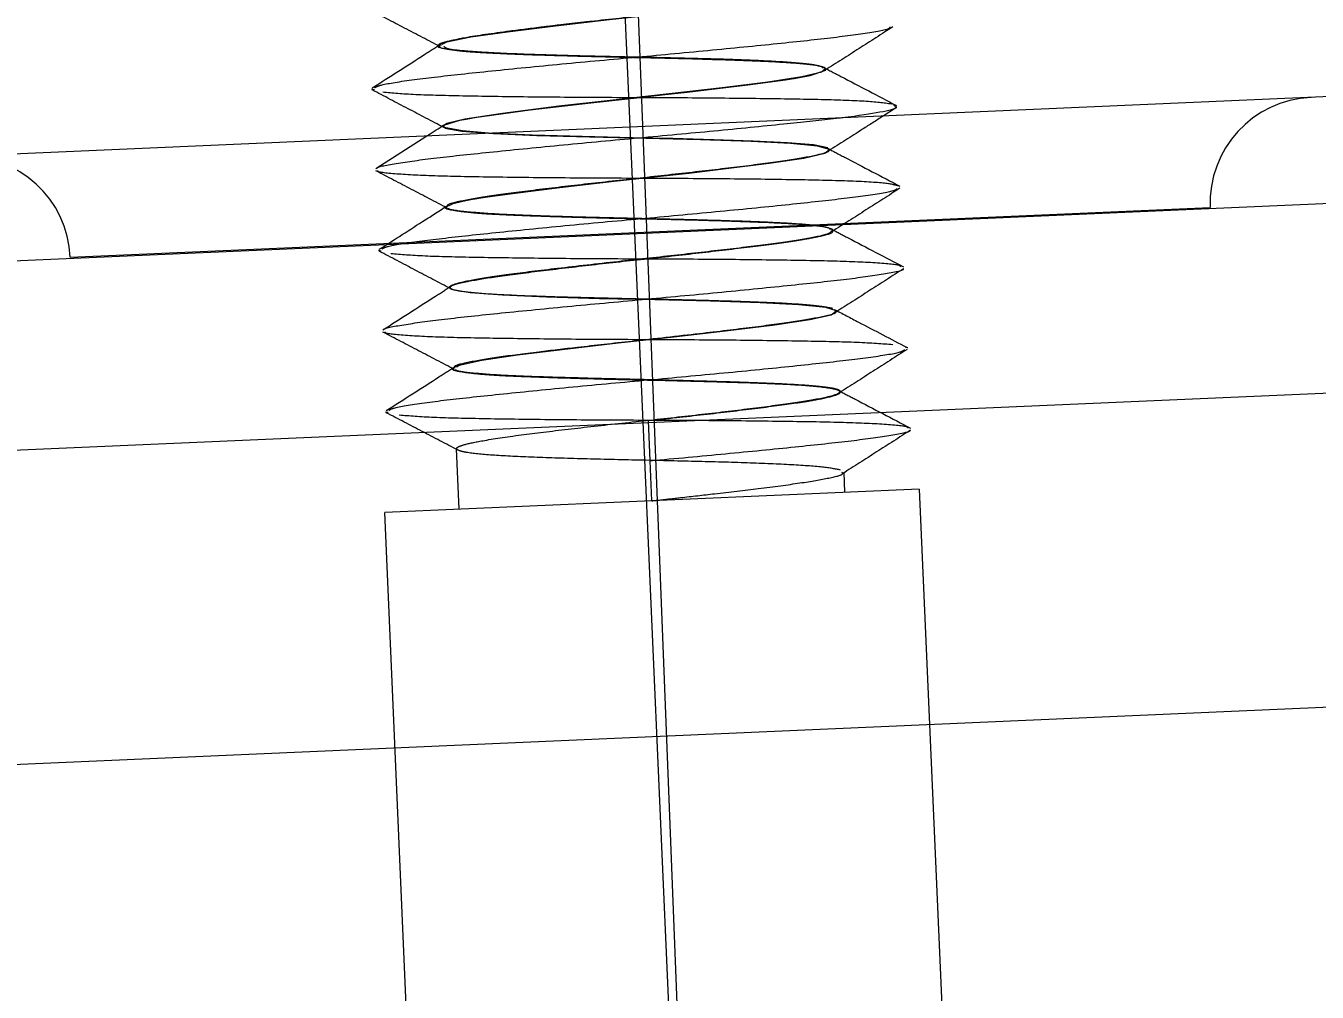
# Model space of a CAD drawing. Header units: millimetres. Extents: x 89051 to 218395, y -330386 to -125649.
# Drawn here: x 90411.55 to 90435.69, y -132408.48 to -132390.4 of the extents above; entities that cross this region are included whole.
import ezdxf

# ---------------------------------------------------------------- set-up
doc = ezdxf.new("R2010")
doc.units = ezdxf.units.MM
doc.header["$LTSCALE"] = 13
for name, pattern in [('ACAD_ISO04W100', [30, 24, -3, 0, -3]), ('CENTER', [50.8, 31.75, -6.35, 6.35, -6.35]), ('HIDDEN', [9.525, 6.35, -3.175])]:
    doc.linetypes.add(name, pattern=pattern)
doc.layers.get('0').update_dxf_attribs({"color": 1, "linetype": 'CENTER'})
doc.layers.add('标注、文本', color=3, linetype='Continuous', lineweight=25)
doc.layers.add('铁心', color=3, linetype='Continuous', lineweight=0)
doc.styles.get("Standard").update_dxf_attribs({"font": 'gbenor.shx', "bigfont": 'gbcbig.shx'})
doc.dimstyles.new('1-15', dxfattribs={"dimscale": 20, "dimtxt": 3.5, "dimasz": 2, "dimexe": 1.5, "dimexo": 0.5, "dimgap": 0.5, "dimtad": 1, "dimtoh": 1, "dimdec": 1, "dimdsep": 46, "dimtxsty": 'Standard', "dimcen": 2.5, "dimclrd": 3, "dimclre": 3, "dimclrt": 3, "dimadec": 0, "dimazin": 2, "dimtfac": 1, "dimtdec": 1, "dimtmove": 0, "dimatfit": 2, "dimfxl": 1, "dimarcsym": 0})

# ---------------------------------------------------------------- blocks, each defined once
blk = doc.blocks.new('125506')
at = {"color": 7, "linetype": 'Continuous', "lineweight": 15}
for p, q in [((72075.389, -123526.694), (72046.121, -123531.329)), ((72063.958, -123528.404), (72063.805, -123528.528))]:
    blk.add_line(p, q, dxfattribs=at)
at = {"color": 8, "linetype": 'Continuous', "lineweight": 15}
for p, q in [((72073.757, -123528.302), (72048.17, -123532.355)), ((72074.127, -123530.633), (72048.539, -123534.686)), ((72077.868, -123534.002), (72046.022, -123539.046))]:
    blk.add_line(p, q, dxfattribs=at)
at = {"color": 7, "linetype": 'HIDDEN', "lineweight": 0}
for p, q in [((72058.206, -123528.286), (72058.205, -123528.28)), ((72057.469, -123528.923), (72057.429, -123528.916)), ((72063.19, -123529.019), (72063.191, -123529.026)), ((72053.938, -123531.424), (72067.983, -123529.199)), ((72058.364, -123529.281), (72058.362, -123529.274)), ((72057.595, -123529.895), (72058.181, -123529.419)), ((72058.521, -123530.275), (72058.52, -123530.268)), ((72057.78, -123530.911), (72057.744, -123530.907)), ((72063.505, -123531.007), (72063.506, -123531.014)), ((72058.678, -123531.269), (72058.677, -123531.262)), ((72064.436, -123531.366), (72064.41, -123531.364)), ((72063.662, -123532.001), (72063.663, -123532.008)), ((72058.836, -123532.263), (72058.835, -123532.257)), ((72061.407, -123533.127), (72061.328, -123532.633)), ((72058.092, -123532.901), (72058.061, -123532.897)), ((72063.82, -123532.997), (72063.859, -123533.245)), ((72064.777, -123533.099), (72058.193, -123534.142)), ((72061.485, -123533.621), (72061.407, -123533.127)), ((72064.777, -123533.099), (72065.82, -123539.684)), ((72059.11, -123533.997), (72058.992, -123533.251)), ((72059.236, -123540.727), (72058.193, -123534.142))]:
    blk.add_line(p, q, dxfattribs=at)
at = {"color": 7, "linetype": 'HIDDEN', "lineweight": 0, "flags": 128}
for points in [[(72058.244, -123528.261), (72058.297, -123528.225), (72058.586, -123528.131), (72059.035, -123528.014), (72059.621, -123527.873), (72060.281, -123527.72), (72060.623, -123527.643), (72060.794, -123527.604), (72060.879, -123527.585), (72060.921, -123527.576), (72060.942, -123527.571), (72060.953, -123527.568), (72060.958, -123527.567), (72060.961, -123527.567), (72060.962, -123527.566), (72060.963, -123527.566), (72060.963, -123527.566), (72060.963, -123527.566), (72060.963, -123527.566), (72060.963, -123527.566), (72060.963, -123527.566), (72060.963, -123527.566), (72060.963, -123527.566), (72060.969, -123527.565), (72060.979, -123527.562), (72061.015, -123527.554), (72061.145, -123527.524), (72061.618, -123527.414), (72062.172, -123527.279), (72062.585, -123527.167), (72062.73, -123527.119), (72062.784, -123527.098), (72062.807, -123527.089), (72062.817, -123527.084), (72062.822, -123527.082), (72062.824, -123527.08), (72062.825, -123527.08), (72062.826, -123527.08), (72062.826, -123527.079), (72062.826, -123527.079), (72062.826, -123527.079), (72062.826, -123527.079), (72062.826, -123527.079), (72062.826, -123527.079), (72062.826, -123527.079), (72062.826, -123527.079), (72062.826, -123527.079), (72062.83, -123527.077), (72062.838, -123527.073), (72062.858, -123527.061), (72062.868, -123527.027), (72062.709, -123527.004), (72062.363, -123527.011), (72062.128, -123527.025), (72061.997, -123527.034), (72061.929, -123527.039), (72061.894, -123527.042), (72061.876, -123527.043), (72061.867, -123527.044), (72061.863, -123527.044), (72061.86, -123527.044), (72061.859, -123527.045), (72061.859, -123527.045), (72061.859, -123527.045), (72061.858, -123527.045), (72061.858, -123527.045), (72061.858, -123527.045), (72061.858, -123527.045), (72061.858, -123527.045), (72061.858, -123527.045), (72061.84, -123527.046), (72061.805, -123527.049), (72061.687, -123527.058), (72061.228, -123527.096), (72060.54, -123527.157), (72059.851, -123527.22), (72059.2, -123527.274), (72058.668, -123527.312), (72058.28, -123527.326), (72058.063, -123527.306), (72058.063, -123527.306)], [(72063.166, -123529.001), (72062.985, -123528.985), (72062.659, -123528.994), (72062.231, -123529.022), (72061.742, -123529.06), (72061.232, -123529.105), (72060.732, -123529.15), (72060.264, -123529.192), (72059.485, -123529.259), (72058.943, -123529.296), (72058.617, -123529.307), (72058.383, -123529.29), (72058.365, -123529.279), (72058.363, -123529.276), (72058.363, -123529.274), (72058.362, -123529.274), (72058.362, -123529.274), (72058.362, -123529.274), (72058.362, -123529.274), (72058.362, -123529.274), (72058.362, -123529.274), (72058.362, -123529.274), (72058.412, -123529.232), (72058.627, -123529.155), (72059.088, -123529.028), (72059.775, -123528.861), (72060.437, -123528.708), (72061.122, -123528.552), (72061.771, -123528.403), (72062.327, -123528.268), (72062.743, -123528.155), (72062.982, -123528.069), (72063.013, -123528.029)], [(72058.386, -123529.277), (72058.379, -123529.259), (72058.569, -123529.178), (72058.646, -123529.154), (72058.689, -123529.141), (72058.711, -123529.134), (72058.717, -123529.132), (72058.72, -123529.132), (72058.721, -123529.131), (72058.721, -123529.131), (72058.721, -123529.131), (72058.721, -123529.131), (72058.721, -123529.131), (72058.721, -123529.131), (72058.721, -123529.131), (72058.721, -123529.131), (72058.722, -123529.131), (72058.722, -123529.131), (72058.725, -123529.13), (72058.773, -123529.116), (72058.863, -123529.092), (72059.424, -123528.951), (72060.165, -123528.777), (72060.765, -123528.641), (72061.038, -123528.579), (72061.343, -123528.509), (72062.086, -123528.333), (72062.544, -123528.217), (72062.595, -123528.203), (72062.619, -123528.196), (72062.631, -123528.193), (72062.634, -123528.192), (72062.636, -123528.192), (72062.637, -123528.192), (72062.637, -123528.192), (72062.637, -123528.192), (72062.637, -123528.192), (72062.637, -123528.192), (72062.637, -123528.192), (72062.637, -123528.192), (72062.637, -123528.191), (72062.642, -123528.19), (72062.649, -123528.188), (72062.671, -123528.182), (72062.843, -123528.129), (72063.03, -123528.043), (72063.016, -123528.034)], [(72058.558, -123530.25), (72058.603, -123530.218), (72058.719, -123530.175), (72058.795, -123530.151), (72058.837, -123530.138), (72058.86, -123530.131), (72058.871, -123530.128), (72058.877, -123530.126), (72058.88, -123530.125), (72058.881, -123530.125), (72058.882, -123530.125), (72058.882, -123530.124), (72058.882, -123530.124), (72058.882, -123530.124), (72058.882, -123530.124), (72058.882, -123530.124), (72058.882, -123530.124), (72058.882, -123530.124), (72058.882, -123530.124), (72058.893, -123530.121), (72058.913, -123530.116), (72058.99, -123530.095), (72059.324, -123530.009), (72059.904, -123529.869), (72060.568, -123529.715), (72061.245, -123529.562), (72061.478, -123529.509), (72061.902, -123529.409), (72062.462, -123529.273), (72062.883, -123529.16), (72063.134, -123529.071), (72063.186, -123529.017), (72063.036, -123528.993), (72062.695, -123528.999), (72062.206, -123529.031), (72061.577, -123529.081), (72060.9, -123529.142), (72060.2, -123529.206), (72059.545, -123529.26), (72059.006, -123529.299), (72058.61, -123529.314), (72058.395, -123529.3), (72058.395, -123529.3)], [(72058.874, -123532.238), (72058.907, -123532.211), (72059.179, -123532.118), (72059.614, -123532.003), (72060.158, -123531.872), (72060.843, -123531.713), (72061.526, -123531.558), (72062.155, -123531.413), (72062.758, -123531.267), (72063.183, -123531.153), (72063.441, -123531.064), (72063.503, -123531.008), (72063.365, -123530.982), (72063.026, -123530.986), (72062.544, -123531.017), (72061.928, -123531.067), (72061.239, -123531.128), (72060.549, -123531.191), (72059.89, -123531.246), (72059.344, -123531.286), (72058.941, -123531.303), (72058.698, -123531.285), (72058.698, -123531.285)]]:
    blk.add_lwpolyline(points, dxfattribs=at)
at = {"color": 7, "linetype": 'HIDDEN', "lineweight": 0}
for centre, start, end in [((72069.284, -123528.993), 99, 189), ((72052.638, -123531.63), 9, 99)]:
    blk.add_arc(centre, 1.316, start, end, dxfattribs=at)
for points, knots in [([(72058.232, -123528.276), (72058.222, -123528.274), (72058.185, -123528.265), (72058.288, -123528.221), (72058.517, -123528.14), (72058.957, -123528.025), (72059.397, -123527.918), (72059.665, -123527.855), (72059.811, -123527.821), (72059.887, -123527.804), (72059.926, -123527.795), (72059.945, -123527.79), (72059.955, -123527.788), (72059.96, -123527.787), (72059.962, -123527.786), (72059.963, -123527.786), (72059.964, -123527.786), (72059.964, -123527.786), (72059.965, -123527.786), (72059.965, -123527.786), (72059.965, -123527.786), (72059.965, -123527.786), (72059.965, -123527.786), (72059.994, -123527.779), (72060.252, -123527.72), (72060.8, -123527.596), (72061.473, -123527.442), (72062.024, -123527.311), (72062.44, -123527.204), (72062.743, -123527.113), (72062.891, -123527.054), (72062.86, -123527.038), (72062.853, -123527.034)], [0, 0, 0, 0, 0.021667, 0.083415, 0.170549, 0.282929, 0.34888, 0.384292, 0.402604, 0.411911, 0.416602, 0.418956, 0.420136, 0.420727, 0.421022, 0.42117, 0.421243, 0.42128, 0.421299, 0.421308, 0.421313, 0.421315, 0.421316, 0.421317, 0.433797, 0.529344, 0.64142, 0.712219, 0.792694, 0.88044, 0.971951, 1, 1, 1, 1]), ([(72057.466, -123528.896), (72057.484, -123528.882), (72057.53, -123528.849), (72057.914, -123528.743), (72058.537, -123528.599), (72059.346, -123528.422), (72060.262, -123528.229), (72061.211, -123528.034), (72062.105, -123527.842), (72062.878, -123527.673), (72063.443, -123527.537), (72063.753, -123527.447), (72063.764, -123527.423), (72063.768, -123527.415)], [0, 0, 0, 0, 0.069352, 0.16869, 0.265814, 0.36459, 0.463511, 0.560559, 0.659843, 0.757929, 0.855608, 0.954975, 1, 1, 1, 1]), ([(72063.801, -123527.409), (72063.671, -123527.515), (72063.411, -123527.727), (72063.151, -123527.938), (72063.021, -123528.044)], [0, 0, 0, 0, 0.500285, 1, 1, 1, 1]), ([(72058.223, -123528.295), (72058.067, -123528.234), (72057.754, -123528.113), (72057.441, -123527.993), (72057.285, -123527.933)], [0, 0, 0, 0, 0.499754, 1, 1, 1, 1]), ([(72062.992, -123528.019), (72062.988, -123528.014), (72062.972, -123527.996), (72062.744, -123527.994), (72062.326, -123528.014), (72061.748, -123528.059), (72061.074, -123528.116), (72060.363, -123528.183), (72059.677, -123528.243), (72059.17, -123528.284), (72058.873, -123528.303), (72058.741, -123528.311), (72058.68, -123528.314), (72058.65, -123528.315), (72058.636, -123528.316), (72058.628, -123528.316), (72058.625, -123528.317), (72058.623, -123528.317), (72058.622, -123528.317), (72058.622, -123528.317), (72058.621, -123528.317), (72058.621, -123528.317), (72058.621, -123528.317), (72058.621, -123528.317), (72058.621, -123528.317), (72058.621, -123528.317), (72058.614, -123528.317), (72058.594, -123528.318), (72058.531, -123528.32), (72058.423, -123528.321), (72058.272, -123528.315), (72058.176, -123528.307), (72058.207, -123528.286), (72058.207, -123528.286)], [0, 0, 0, 0, 0.032578, 0.128636, 0.222748, 0.320689, 0.419024, 0.514535, 0.611855, 0.708258, 0.756582, 0.780759, 0.792849, 0.798894, 0.801917, 0.803428, 0.804184, 0.804561, 0.80475, 0.804845, 0.804892, 0.804916, 0.804927, 0.804933, 0.804936, 0.804938, 0.804939, 0.810098, 0.819978, 0.853888, 0.902986, 0.999331, 1, 1, 1, 1]), ([(72063.024, -123528.015), (72062.984, -123528.005), (72062.905, -123527.986), (72062.54, -123527.995), (72062.029, -123528.027), (72061.398, -123528.08), (72060.775, -123528.138), (72060.177, -123528.193), (72059.554, -123528.248), (72058.995, -123528.292), (72058.582, -123528.313), (72058.31, -123528.319), (72058.282, -123528.298), (72058.269, -123528.288)], [0, 0, 0, 0, 0.099212, 0.198428, 0.297062, 0.395829, 0.49473, 0.562395, 0.648749, 0.768456, 0.841137, 0.926287, 1, 1, 1, 1]), ([(72062.996, -123528.008), (72063.073, -123528.038), (72063.392, -123528.162), (72063.712, -123528.285), (72063.954, -123528.379)], [0, 0, 0, 0, 0.241226, 1, 1, 1, 1]), ([(72057.437, -123528.901), (72057.639, -123528.738), (72057.906, -123528.521), (72058.172, -123528.304), (72058.237, -123528.251)], [0, 0, 0, 0, 0.7572411, 1, 1, 1, 1]), ([(72063.89, -123528.368), (72063.794, -123528.367), (72063.603, -123528.364), (72062.999, -123528.413), (72062.222, -123528.49), (72061.311, -123528.584), (72060.35, -123528.692), (72059.416, -123528.791), (72058.596, -123528.872), (72057.934, -123528.932), (72057.695, -123528.937), (72057.574, -123528.94)], [0, 0, 0, 0, 0.112194, 0.22254, 0.33324, 0.445363, 0.554961, 0.666625, 0.778195, 0.887842, 1, 1, 1, 1]), ([(72063.805, -123528.528), (72063.726, -123528.593), (72063.517, -123528.763), (72063.308, -123528.933), (72063.178, -123529.038)], [0, 0, 0, 0, 0.378455, 1, 1, 1, 1]), ([(72057.615, -123529.892), (72057.613, -123529.89), (72057.599, -123529.874), (72057.841, -123529.799), (72058.335, -123529.673), (72059.063, -123529.513), (72059.928, -123529.326), (72060.872, -123529.13), (72061.802, -123528.936), (72062.633, -123528.756), (72063.039, -123528.663), (72063.229, -123528.62)], [0, 0, 0, 0, 0.021845, 0.146606, 0.27069, 0.393176, 0.518306, 0.64115, 0.764807, 0.889767, 1, 1, 1, 1]), ([(72058.38, -123529.289), (72058.223, -123529.228), (72057.911, -123529.107), (72057.598, -123528.987), (72057.441, -123528.926)], [0, 0, 0, 0, 0.499742, 1, 1, 1, 1]), ([(72058.545, -123530.264), (72058.539, -123530.258), (72058.518, -123530.238), (72058.701, -123530.169), (72059.068, -123530.063), (72059.599, -123529.932), (72060.236, -123529.783), (72060.927, -123529.626), (72061.611, -123529.471), (72062.229, -123529.326), (72062.732, -123529.199), (72063.063, -123529.099), (72063.199, -123529.042), (72063.181, -123529.025), (72063.178, -123529.021)], [0, 0, 0, 0, 0.043609, 0.136808, 0.230007, 0.323204, 0.416401, 0.509597, 0.602791, 0.695923, 0.788916, 0.88191, 0.974905, 1, 1, 1, 1]), ([(72063.158, -123529.004), (72063.233, -123529.034), (72063.551, -123529.157), (72063.87, -123529.28), (72064.112, -123529.373)], [0, 0, 0, 0, 0.237624, 1, 1, 1, 1]), ([(72064.102, -123529.374), (72064.057, -123529.367), (72063.964, -123529.351), (72063.492, -123529.378), (72062.81, -123529.441), (72061.958, -123529.527), (72061.013, -123529.629), (72060.054, -123529.735), (72059.166, -123529.826), (72058.414, -123529.9), (72057.888, -123529.935), (72057.62, -123529.94), (72057.623, -123529.921), (72057.624, -123529.917)], [0, 0, 0, 0, 0.090758, 0.189851, 0.286836, 0.385991, 0.484383, 0.58177, 0.681147, 0.778559, 0.87692, 0.97609, 1, 1, 1, 1]), ([(72057.784, -123530.884), (72057.799, -123530.872), (72057.837, -123530.84), (72058.204, -123530.738), (72058.816, -123530.596), (72059.618, -123530.42), (72060.53, -123530.227), (72061.479, -123530.032), (72062.378, -123529.84), (72063.159, -123529.669), (72063.735, -123529.532), (72064.058, -123529.439), (72064.076, -123529.413), (72064.082, -123529.404)], [0, 0, 0, 0, 0.0638442, 0.1634042, 0.2607951, 0.3596466, 0.4588547, 0.5560579, 0.6554852, 0.7539211, 0.851646, 0.9512231, 1, 1, 1, 1]), ([(72064.115, -123529.399), (72063.985, -123529.504), (72063.725, -123529.716), (72063.465, -123529.927), (72063.335, -123530.033)], [0, 0, 0, 0, 0.50026, 1, 1, 1, 1]), ([(72058.537, -123530.283), (72058.381, -123530.223), (72058.068, -123530.102), (72057.755, -123529.981), (72057.599, -123529.921)], [0, 0, 0, 0, 0.499715, 1, 1, 1, 1]), ([(72063.309, -123530.007), (72063.307, -123530.003), (72063.297, -123529.985), (72063.076, -123529.982), (72062.662, -123530.001), (72062.088, -123530.046), (72061.422, -123530.101), (72060.92, -123530.149), (72060.613, -123530.177), (72060.381, -123530.198), (72060.048, -123530.227), (72059.735, -123530.252), (72059.556, -123530.266), (72059.486, -123530.271), (72059.455, -123530.273), (72059.441, -123530.274), (72059.435, -123530.275), (72059.431, -123530.275), (72059.43, -123530.275), (72059.429, -123530.275), (72059.428, -123530.275), (72059.428, -123530.275), (72059.428, -123530.275), (72059.428, -123530.275), (72059.428, -123530.275), (72059.428, -123530.275), (72059.428, -123530.275), (72059.419, -123530.276), (72059.392, -123530.278), (72059.304, -123530.284), (72059.19, -123530.292), (72059.081, -123530.299), (72059.019, -123530.302), (72058.987, -123530.303), (72058.972, -123530.304), (72058.964, -123530.304), (72058.96, -123530.304), (72058.958, -123530.304), (72058.957, -123530.304), (72058.956, -123530.304), (72058.956, -123530.304), (72058.956, -123530.304), (72058.956, -123530.304), (72058.956, -123530.304), (72058.956, -123530.304), (72058.956, -123530.304), (72058.942, -123530.305), (72058.902, -123530.306), (72058.778, -123530.31), (72058.606, -123530.306), (72058.493, -123530.296), (72058.524, -123530.275), (72058.525, -123530.274)], [0, 0, 0, 0, 0.026093, 0.123799, 0.220084, 0.316343, 0.414054, 0.509575, 0.521744, 0.54205, 0.606983, 0.664355, 0.686606, 0.696117, 0.700469, 0.702544, 0.703556, 0.704056, 0.704304, 0.704428, 0.704489, 0.70452, 0.704536, 0.704543, 0.704547, 0.704549, 0.70455, 0.704551, 0.709403, 0.718962, 0.752186, 0.775247, 0.787531, 0.793861, 0.797074, 0.798691, 0.799503, 0.79991, 0.800113, 0.800215, 0.800266, 0.800292, 0.800304, 0.800311, 0.800314, 0.800315, 0.800317, 0.810503, 0.830231, 0.898213, 0.995659, 1, 1, 1, 1]), ([(72063.342, -123530.006), (72063.305, -123529.996), (72063.233, -123529.976), (72062.878, -123529.984), (72062.373, -123530.017), (72061.745, -123530.069), (72061.049, -123530.132), (72060.343, -123530.196), (72059.688, -123530.252), (72059.132, -123530.292), (72058.747, -123530.306), (72058.552, -123530.302), (72058.551, -123530.284), (72058.551, -123530.282)], [0, 0, 0, 0, 0.098548, 0.197097, 0.295646, 0.394195, 0.492746, 0.591296, 0.689848, 0.7884, 0.886952, 0.985505, 1, 1, 1, 1]), ([(72063.313, -123529.998), (72063.389, -123530.027), (72063.708, -123530.151), (72064.027, -123530.274), (72064.269, -123530.367)], [0, 0, 0, 0, 0.239656, 1, 1, 1, 1]), ([(72063.452, -123530.983), (72063.384, -123530.978), (72063.249, -123530.968), (72062.811, -123530.989), (72062.244, -123531.031), (72061.577, -123531.09), (72060.869, -123531.155), (72060.18, -123531.217), (72059.567, -123531.268), (72059.082, -123531.297), (72058.766, -123531.3), (72058.649, -123531.272), (72058.716, -123531.215), (72058.954, -123531.133), (72059.378, -123531.018), (72059.983, -123530.872), (72060.693, -123530.71), (72061.415, -123530.546), (72062.075, -123530.395), (72062.645, -123530.258), (72063.068, -123530.143), (72063.319, -123530.06), (72063.327, -123530.03), (72063.331, -123530.017)], [0, 0, 0, 0, 0.048074, 0.096143, 0.144181, 0.192218, 0.240254, 0.288293, 0.336404, 0.384517, 0.432633, 0.48075, 0.523398, 0.568558, 0.616641, 0.667643, 0.72156, 0.769642, 0.817723, 0.865805, 0.913887, 0.961969, 1, 1, 1, 1]), ([(72058.693, -123531.267), (72058.689, -123531.262), (72058.673, -123531.242), (72058.842, -123531.175), (72059.216, -123531.067), (72059.728, -123530.942), (72060.358, -123530.792), (72061.048, -123530.637), (72061.734, -123530.481), (72062.357, -123530.333), (72062.753, -123530.235), (72063.021, -123530.161), (72063.227, -123530.096), (72063.362, -123530.043), (72063.334, -123530.027), (72063.327, -123530.023)], [0, 0, 0, 0, 0.032106, 0.138858, 0.225626, 0.317697, 0.411836, 0.504406, 0.597296, 0.69137, 0.783317, 0.814769, 0.877241, 0.970845, 1, 1, 1, 1]), ([(72057.753, -123530.89), (72057.929, -123530.746), (72058.195, -123530.53), (72058.461, -123530.314), (72058.55, -123530.241)], [0, 0, 0, 0, 0.662296, 1, 1, 1, 1]), ([(72064.237, -123530.372), (72064.234, -123530.366), (72064.223, -123530.347), (72063.918, -123530.355), (72063.355, -123530.398), (72062.578, -123530.474), (72061.674, -123530.568), (72060.712, -123530.675), (72059.775, -123530.775), (72058.948, -123530.857), (72058.276, -123530.919), (72058.028, -123530.925), (72057.903, -123530.928)], [0, 0, 0, 0, 0.0413387, 0.1488666, 0.254837, 0.3607801, 0.4683133, 0.5734469, 0.680383, 0.7874585, 0.8925187, 1, 1, 1, 1]), ([(72057.925, -123531.882), (72057.923, -123531.88), (72057.907, -123531.865), (72058.138, -123531.793), (72058.619, -123531.669), (72059.338, -123531.51), (72060.198, -123531.324), (72061.139, -123531.129), (72062.076, -123530.933), (72062.924, -123530.749), (72063.625, -123530.593), (72064.078, -123530.473), (72064.291, -123530.406), (72064.27, -123530.393), (72064.269, -123530.393)], [0, 0, 0, 0, 0.013042, 0.112032, 0.210696, 0.307872, 0.407222, 0.504924, 0.602961, 0.702244, 0.79929, 0.898177, 0.996966, 1, 1, 1, 1]), ([(72064.273, -123530.392), (72064.143, -123530.498), (72063.883, -123530.71), (72063.623, -123530.921), (72063.493, -123531.027)], [0, 0, 0, 0, 0.500277, 1, 1, 1, 1]), ([(72058.694, -123531.277), (72058.538, -123531.217), (72058.225, -123531.096), (72057.913, -123530.975), (72057.756, -123530.915)], [0, 0, 0, 0, 0.499734, 1, 1, 1, 1]), ([(72058.86, -123532.253), (72058.853, -123532.247), (72058.829, -123532.228), (72059.002, -123532.162), (72059.352, -123532.06), (72059.826, -123531.944), (72060.384, -123531.813), (72061.058, -123531.659), (72061.812, -123531.487), (72062.492, -123531.327), (72063.014, -123531.195), (72063.359, -123531.093), (72063.52, -123531.031), (72063.49, -123531.014), (72063.483, -123531.011)], [0, 0, 0, 0, 0.038859, 0.131832, 0.224795, 0.313994, 0.385988, 0.478562, 0.591619, 0.68886, 0.781217, 0.875266, 0.970869, 1, 1, 1, 1]), ([(72063.471, -123530.992), (72063.578, -123531.033), (72063.896, -123531.157), (72064.215, -123531.28), (72064.427, -123531.361)], [0, 0, 0, 0, 0.335275, 1, 1, 1, 1]), ([(72057.91, -123531.884), (72058.112, -123531.72), (72058.374, -123531.507), (72058.636, -123531.293), (72058.697, -123531.244)], [0, 0, 0, 0, 0.7689574, 1, 1, 1, 1]), ([(72064.249, -123531.348), (72064.116, -123531.353), (72063.852, -123531.362), (72063.159, -123531.427), (72062.319, -123531.511), (72061.376, -123531.612), (72060.416, -123531.719), (72059.522, -123531.81), (72058.762, -123531.885), (72058.223, -123531.923), (72057.944, -123531.929), (72057.943, -123531.91), (72057.942, -123531.906)], [0, 0, 0, 0, 0.1086387, 0.2148906, 0.3234379, 0.4313804, 0.5379505, 0.6468144, 0.7536769, 0.8612707, 0.9699814, 1, 1, 1, 1]), ([(72058.1, -123532.873), (72058.111, -123532.862), (72058.142, -123532.832), (72058.495, -123532.732), (72059.095, -123532.592), (72059.89, -123532.418), (72060.798, -123532.225), (72061.747, -123532.03), (72062.651, -123531.838), (72063.439, -123531.665), (72064.027, -123531.526), (72064.366, -123531.43), (72064.39, -123531.402), (72064.398, -123531.392)], [0, 0, 0, 0, 0.059246, 0.158648, 0.255961, 0.354511, 0.453629, 0.550644, 0.649834, 0.748245, 0.84567, 0.945078, 1, 1, 1, 1]), ([(72064.431, -123531.386), (72064.301, -123531.492), (72064.041, -123531.704), (72063.781, -123531.915), (72063.651, -123532.021)], [0, 0, 0, 0, 0.500282, 1, 1, 1, 1]), ([(72058.853, -123532.272), (72058.697, -123532.212), (72058.384, -123532.091), (72058.071, -123531.97), (72057.915, -123531.91)], [0, 0, 0, 0, 0.499747, 1, 1, 1, 1]), ([(72061.328, -123532.633), (72061.557, -123532.581), (72062.017, -123532.477), (72062.643, -123532.329), (72063.009, -123532.238), (72063.197, -123532.188), (72063.331, -123532.151), (72063.535, -123532.088), (72063.658, -123532.034), (72063.668, -123532.005), (72063.651, -123531.995), (72063.637, -123531.99), (72063.629, -123531.988), (72063.624, -123531.987), (72063.622, -123531.987), (72063.621, -123531.986), (72063.62, -123531.986), (72063.62, -123531.986), (72063.62, -123531.986), (72063.62, -123531.986), (72063.62, -123531.986), (72063.619, -123531.986), (72063.619, -123531.986), (72063.619, -123531.986), (72063.619, -123531.986), (72063.619, -123531.986), (72063.618, -123531.986), (72063.615, -123531.985), (72063.602, -123531.983), (72063.547, -123531.976), (72063.38, -123531.971), (72062.999, -123531.988), (72062.529, -123532.024), (72062.156, -123532.055), (72061.96, -123532.072), (72061.86, -123532.08), (72061.81, -123532.085), (72061.784, -123532.087), (72061.772, -123532.088), (72061.766, -123532.089), (72061.762, -123532.089), (72061.761, -123532.089), (72061.76, -123532.089), (72061.76, -123532.089), (72061.759, -123532.089), (72061.759, -123532.089), (72061.759, -123532.089), (72061.759, -123532.089), (72061.759, -123532.089), (72061.757, -123532.089), (72061.751, -123532.09), (72061.733, -123532.092), (72061.673, -123532.097), (72061.451, -123532.117), (72061.001, -123532.159), (72060.373, -123532.215), (72059.857, -123532.256), (72059.553, -123532.278), (72059.416, -123532.286), (72059.352, -123532.289), (72059.321, -123532.291), (72059.306, -123532.291), (72059.299, -123532.292), (72059.295, -123532.292), (72059.293, -123532.292), (72059.292, -123532.292), (72059.292, -123532.292), (72059.291, -123532.292), (72059.291, -123532.292), (72059.291, -123532.292), (72059.291, -123532.292), (72059.291, -123532.292), (72059.291, -123532.292), (72059.287, -123532.292), (72059.275, -123532.293), (72059.236, -123532.294), (72059.112, -123532.298), (72058.932, -123532.296), (72058.813, -123532.286), (72058.842, -123532.264), (72058.845, -123532.262)], [0, 0, 0, 0, 0.06176, 0.12444, 0.185715, 0.193484, 0.206499, 0.248208, 0.310036, 0.341028, 0.356534, 0.364288, 0.368165, 0.370103, 0.371073, 0.371557, 0.3718, 0.371921, 0.371981, 0.372012, 0.372027, 0.372034, 0.372038, 0.37204, 0.372041, 0.372042, 0.372522, 0.373462, 0.376722, 0.388761, 0.434832, 0.496707, 0.558354, 0.589789, 0.605517, 0.613383, 0.617316, 0.619282, 0.620266, 0.620757, 0.621003, 0.621126, 0.621187, 0.621218, 0.621234, 0.621241, 0.621245, 0.621247, 0.621248, 0.621249, 0.621832, 0.62285, 0.626192, 0.638095, 0.682704, 0.744963, 0.80681, 0.837813, 0.853323, 0.86108, 0.864958, 0.866897, 0.867867, 0.868352, 0.868594, 0.868715, 0.868776, 0.868806, 0.868821, 0.868829, 0.868833, 0.868835, 0.868835, 0.868836, 0.870792, 0.874434, 0.886773, 0.931598, 0.993581, 1, 1, 1, 1]), ([(72063.775, -123532.974), (72063.711, -123532.968), (72063.582, -123532.957), (72063.153, -123532.977), (72062.591, -123533.017), (72061.927, -123533.075), (72061.22, -123533.14), (72060.528, -123533.203), (72059.909, -123533.254), (72059.417, -123533.285), (72059.145, -123533.288), (72059.041, -123533.276), (72059.01, -123533.267), (72059, -123533.262), (72058.997, -123533.259), (72058.995, -123533.257), (72058.995, -123533.256), (72058.994, -123533.256), (72058.994, -123533.256), (72058.994, -123533.256), (72058.994, -123533.255), (72058.994, -123533.255), (72058.994, -123533.255), (72058.994, -123533.255), (72058.994, -123533.255), (72058.994, -123533.255), (72058.994, -123533.255), (72058.992, -123533.253), (72058.991, -123533.245), (72059.007, -123533.225), (72059.085, -123533.185), (72059.31, -123533.11), (72059.735, -123532.996), (72060.331, -123532.854), (72060.997, -123532.702), (72061.693, -123532.545), (72062.357, -123532.392), (72062.932, -123532.252), (72063.368, -123532.135), (72063.629, -123532.046), (72063.693, -123531.989), (72063.552, -123531.965), (72063.218, -123531.971), (72062.717, -123532.003), (72062.093, -123532.054), (72061.394, -123532.115), (72060.684, -123532.179), (72060.026, -123532.236), (72059.469, -123532.279), (72059.077, -123532.295), (72058.874, -123532.292), (72058.87, -123532.273), (72058.869, -123532.27)], [0, 0, 0, 0, 0.03207, 0.064141, 0.09618, 0.128218, 0.160254, 0.192289, 0.22437, 0.256452, 0.288536, 0.304622, 0.312671, 0.316696, 0.318708, 0.319714, 0.320218, 0.320469, 0.320595, 0.320658, 0.320689, 0.320705, 0.320713, 0.320717, 0.320719, 0.32072, 0.32072, 0.320721, 0.326957, 0.337618, 0.356085, 0.382333, 0.417022, 0.448962, 0.481029, 0.513109, 0.54519, 0.577274, 0.609299, 0.64132, 0.673339, 0.705356, 0.737456, 0.769562, 0.801669, 0.83378, 0.866251, 0.898235, 0.929881, 0.961904, 0.99393, 1, 1, 1, 1]), ([(72063.644, -123531.992), (72063.715, -123532.02), (72064.028, -123532.142), (72064.342, -123532.262), (72064.585, -123532.356)], [0, 0, 0, 0, 0.226722, 1, 1, 1, 1]), ([(72058.067, -123532.878), (72058.269, -123532.715), (72058.536, -123532.498), (72058.801, -123532.281), (72058.866, -123532.229)], [0, 0, 0, 0, 0.757355, 1, 1, 1, 1]), ([(72064.554, -123532.36), (72064.553, -123532.355), (72064.547, -123532.336), (72064.255, -123532.343), (72063.703, -123532.383), (72062.934, -123532.459), (72062.036, -123532.551), (72061.075, -123532.658), (72060.135, -123532.759), (72059.301, -123532.842), (72058.618, -123532.905), (72058.363, -123532.913), (72058.233, -123532.917)], [0, 0, 0, 0, 0.0367347, 0.1447411, 0.2514098, 0.3576871, 0.4657722, 0.5714975, 0.6788248, 0.7865226, 0.8920529, 1, 1, 1, 1]), ([(72061.407, -123533.127), (72061.718, -123533.062), (72062.346, -123532.932), (72063.199, -123532.747), (72063.91, -123532.589), (72064.377, -123532.467), (72064.598, -123532.397), (72064.58, -123532.384), (72064.579, -123532.383)], [0, 0, 0, 0, 0.196102, 0.395117, 0.589686, 0.787617, 0.985775, 1, 1, 1, 1]), ([(72064.588, -123532.381), (72064.458, -123532.487), (72064.198, -123532.698), (72063.938, -123532.91), (72063.808, -123533.016)], [0, 0, 0, 0, 0.500236, 1, 1, 1, 1]), ([(72059.01, -123533.266), (72058.853, -123533.205), (72058.541, -123533.085), (72058.228, -123532.964), (72058.071, -123532.904)], [0, 0, 0, 0, 0.499736, 1, 1, 1, 1]), ([(72061.485, -123533.621), (72061.485, -123533.621), (72061.486, -123533.62), (72061.488, -123533.62), (72061.495, -123533.618), (72061.524, -123533.612), (72061.639, -123533.586), (72061.889, -123533.528), (72062.309, -123533.432), (72062.824, -123533.311), (72063.319, -123533.187), (72063.665, -123533.085), (72063.83, -123533.023), (72063.804, -123533.005), (72063.796, -123533.001)], [0, 0, 0, 0, 0.000056, 0.000494, 0.001712, 0.00632, 0.024221, 0.094734, 0.211446, 0.374206, 0.559724, 0.745231, 0.931443, 1, 1, 1, 1])]:
    blk.add_open_spline(points, degree=3, knots=knots, dxfattribs=at)
at = {"color": 7, "linetype": 'Continuous', "lineweight": 15}
for points, knots in [([(72063.229, -123528.62), (72063.251, -123528.615), (72063.503, -123528.558), (72063.779, -123528.479), (72064.002, -123528.403), (72063.942, -123528.389), (72063.921, -123528.383)], [0, 0, 0, 0, 0.036216, 0.414754, 0.792105, 1, 1, 1, 1]), ([(72058.181, -123529.419), (72058.187, -123529.414), (72058.253, -123529.361), (72058.319, -123529.307), (72058.378, -123529.259)], [0, 0, 0, 0, 0.095657, 1, 1, 1, 1])]:
    blk.add_open_spline(points, degree=3, knots=knots, dxfattribs=at)
at = {"layer": '标注、文本', "color": 1, "linetype": 'ACAD_ISO04W100', "lineweight": 15}
blk.add_line((72088.908, -123706.762), (72056.329, -123501.572), dxfattribs=at)
blk = doc.blocks.new('*D566')
at = {"layer": 'Defpoints', "color": 0, "transparency": 16777216}
for p in [(89907.54, -132350.354), (90434.584, -132350.354), (90205.531, -133473.985)]:
    blk.add_point(p, dxfattribs=at)
at = {"layer": '标注、文本', "color": 3, "lineweight": -2, "transparency": 16777216}
for p, q in [((90424.584, -132350.354), (89877.54, -132350.354)), ((89907.54, -133433.985), (89907.54, -132390.354)), ((90195.531, -133473.985), (89877.54, -133473.985))]:
    blk.add_line(p, q, dxfattribs=at)
at = {"layer": '标注、文本', "color": 3, "transparency": 16777216}
for points in [[(89900.873, -132390.354), (89914.206, -132390.354), (89907.54, -132350.354)], [(89900.873, -133433.985), (89914.206, -133433.985), (89907.54, -133473.985)]]:
    blk.add_solid(points, dxfattribs=at)
at = {"layer": '标注、文本', "color": 3, "transparency": 16777216, "insert": (89862.54, -132912.17), "char_height": 70, "attachment_point": 5, "rotation": 90}
blk.add_mtext('1170', dxfattribs=at)

msp = doc.modelspace()

# ---------------------------------------------------------------- linework, layer by layer
at = {"layer": '铁心'}
msp.add_lwpolyline([(90425.003, -132441.24), (90410.397, -132068.419), (90410.397, -132068.419)], dxfattribs=at)

# ---------------------------------------------------------------- block references
at = {"layer": '标注、文本', "xscale": 1.5, "yscale": 1.5, "zscale": 1.5, "rotation": 353.4999999999999}
msp.add_blockref('125506', (4002.465, 63946.394), dxfattribs=at)

# ---------------------------------------------------------------- dimensions: what is measured, and where the dimension line sits
at = {"layer": '标注、文本'}
dim = msp.add_linear_dim(base=(89907.54, -132350.354), p1=(90205.531, -133473.985), p2=(90434.584, -132350.354), angle=90, text='1170', dimstyle='1-15', dxfattribs=at)
dim.commit()
dim.dimension.update_dxf_attribs({"geometry": '*D566', "text_midpoint": (89862.54, -132912.17)})

doc.saveas('drawing.dxf')
